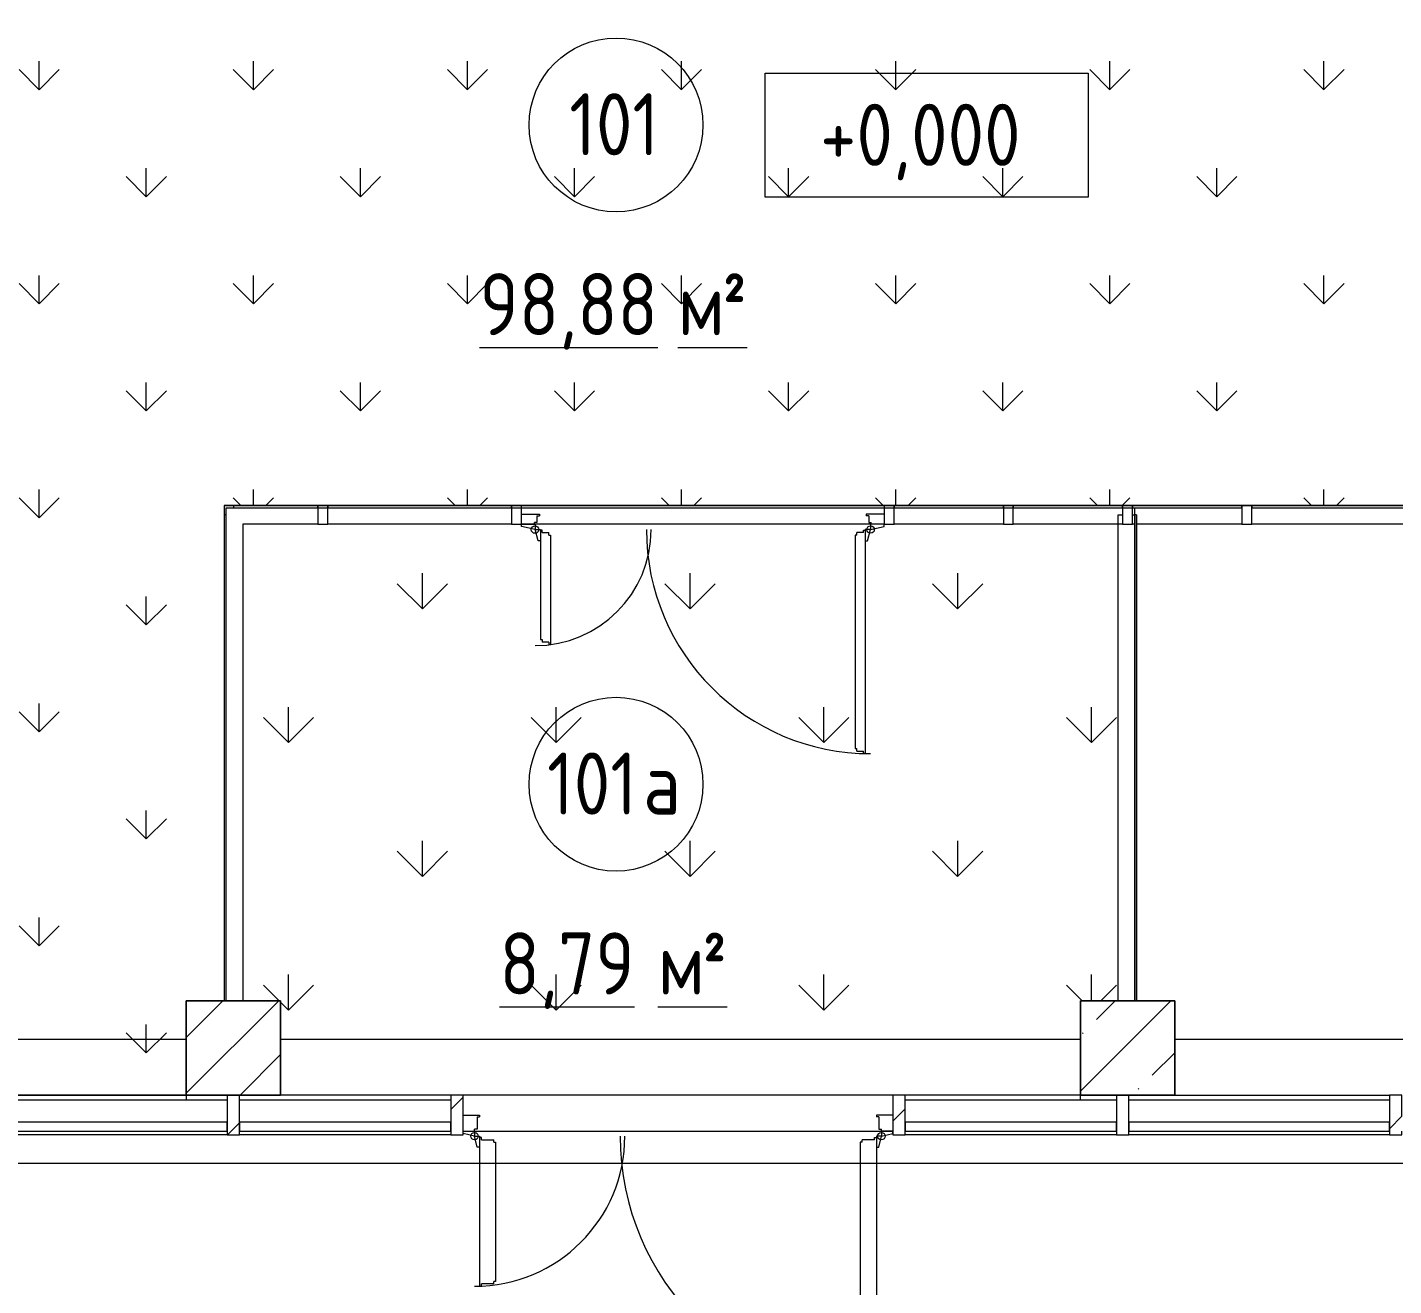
# Model space of a CAD drawing. Header units: millimetres. Extents: x -515342 to 330399, y -224905 to 507333.
# Drawn here: x -326523 to -321022, y -38691 to -33623 of the extents above; entities that cross this region are included whole.
import ezdxf

# ---------------------------------------------------------------- set-up
doc = ezdxf.new("R2010")
doc.units = ezdxf.units.MM
doc.linetypes.add('ASVP_Штриховая_ш3 п1_5', pattern=[4.5, 3, -1.5])
doc.layers.get('0').update_dxf_attribs({"lineweight": 0})
for name, color, linetype, lineweight in [('Аннотация', 7, 'Continuous', 0), ('Витраж', 7, 'Continuous', 0), ('Двери', 7, 'Continuous', 0), ('Линии разделители', 7, 'ASVP_Штриховая_ш3 п1_5', 0), ('Марки помещений', 7, 'Continuous', 0), ('Несущие колонны', 7, 'Continuous', 0), ('Отметки', 7, 'Continuous', 0), ('Панели витража', 7, 'Continuous', 0), ('Перекрытие', 7, 'Continuous', 0), ('Стены внутренние', 7, 'Continuous', 0), ('экспертиза условные обозначения', 1, 'Continuous', 0)]:
    doc.layers.add(name, color=color, linetype=linetype, lineweight=lineweight)
doc.styles.add('GOST Common_1', font='', dxfattribs={"width": 0.9, "height": 250})
doc.styles.add('GOST Common_2', font='', dxfattribs={"width": 0.9, "height": 250})
doc.styles.get('GOST Common_1').set_extended_font_data('GOST Common')
doc.styles.get('GOST Common_2').set_extended_font_data('GOST Common')
pattern_1 = [(45, (-374753.14, -35598.53), (-224.5064, 224.5064), []), (45, (-374528.64, -35598.53), (-224.5064, 224.5064), [396.875, -79.375, 3.353, -76.022])]

# ---------------------------------------------------------------- blocks, each defined once
blk = doc.blocks.new('ПанелиВитражаТП50300_Дверь_Алюминиевая__ТПТ65__2 полотна - АР_Дверь_ТП50300_Средник_РучкаПрямая_Пр-10100167-О_АР_П_1_0_000_План 1 этажа')
at = {"layer": 'Двери', "lineweight": 18}
for p, q in [((-865, 65), (-799, 65)), ((-809, 57), (-809, 8)), ((-809, 57), (-799, 57)), ((-799, 65), (-799, 57)), ((799, 65), (799, 57)), ((865, 65), (799, 65)), ((809, 57), (799, 57)), ((809, 57), (809, 8)), ((-865, -10), (-865, 0)), ((-865, 0), (-819, 0)), ((-809, 8), (-819, 8)), ((-819, 0), (-819, 8)), ((-819, 0), (-819, -20)), ((809, 8), (819, 8)), ((819, 0), (819, 8)), ((819, 0), (819, -20)), ((865, 0), (819, 0)), ((865, -10), (865, 0)), ((-819, -20), (-865, -10)), ((-809, -65), (-819, -20)), ((-819, -20), (-799, -20)), ((-799, -20), (-799, -25)), ((-799, -25), (-799, -625)), ((-791, -25), (-799, -25)), ((-791, -35), (-791, -25)), ((-791, -35), (-742, -35)), ((-742, -45), (-742, -35)), ((-742, -45), (-734, -45)), ((-734, -45), (-734, -605)), ((742, -45), (734, -45)), ((734, -45), (734, -1068)), ((742, -45), (742, -35)), ((791, -35), (742, -35)), ((791, -35), (791, -25)), ((791, -25), (799, -25)), ((819, -20), (799, -20)), ((799, -20), (799, -25)), ((799, -25), (799, -1048)), ((809, -65), (819, -20)), ((819, -20), (865, -10)), ((-799, -65), (-809, -65)), ((799, -65), (809, -65)), ((-742, -615), (-742, -605)), ((-734, -605), (-742, -605)), ((-799, -625), (-791, -625)), ((-791, -625), (-791, -615)), ((-742, -615), (-791, -615)), ((734, -1068), (742, -1068)), ((742, -1058), (742, -1068)), ((742, -1058), (791, -1058)), ((799, -1048), (791, -1048)), ((791, -1048), (791, -1058))]:
    blk.add_line(p, q, dxfattribs=at)
at = {"layer": 'Двери'}
for centre in [(-819, -20), (819, -20.2)]:
    blk.add_circle(centre, 15, dxfattribs=at)
at = {"layer": 'Двери', "lineweight": 18}
for centre, radius, start, end in [((-819, -20), 605, 270, 360), ((819, -20), 1051.4, 180, 270)]:
    blk.add_arc(centre, radius, start, end, dxfattribs=at)
blk = doc.blocks.new('Системная панель - АР_ПанельВитража_Cтеклопакет_Двухкамерный_36 мм-10100133-О_АР_П_1_0_000_План 1 этажа')
at = {"layer": 'Панели витража', "lineweight": 18}
for p, q in [((425, 36), (-425, 36)), ((-425, 36), (-425, 0)), ((-425, 0), (425, 0)), ((425, 0), (425, 36))]:
    blk.add_line(p, q, dxfattribs=at)
blk = doc.blocks.new('Прямоугольный импост - АР_Импост_50х140 _горизонтальный импост витража_-10100109-О_АР_П_1_0_000_План 1 этажа')
at = {"layer": 'Витраж'}
for p, q in [((52615, -2345.1), (51765, -2345.1)), ((52615, -2485.1), (51765, -2485.1))]:
    blk.add_line(p, q, dxfattribs=at)
blk = doc.blocks.new('Системная панель - АР_ПанельВитража_Cтеклопакет_Двухкамерный_36 мм-10100025-О_АР_П_1_0_000_План 1 этажа')
at = {"layer": 'Панели витража', "lineweight": 18}
for p, q in [((525, 36), (-525, 36)), ((-525, 36), (-525, 0)), ((-525, 0), (525, 0)), ((525, 0), (525, 36))]:
    blk.add_line(p, q, dxfattribs=at)
blk = doc.blocks.new('Прямоугольный импост - АР_Импост_50х140 _горизонтальный импост витража_-9706426-О_АР_П_1_0_000_План 1 этажа')
at = {"layer": 'Витраж'}
for p, q in [((53715, -2345.1), (52665, -2345.1)), ((53715, -2485.1), (52665, -2485.1))]:
    blk.add_line(p, q, dxfattribs=at)
blk = doc.blocks.new('Прямоугольный импост - АР_Импост_50х160 _вертикальный импост витража_-V39-О_АР_П_1_0_000_План 1 этажа')
at = {"layer": 'Витраж'}
h = blk.add_hatch(dxfattribs=at)
h.set_pattern_fill('FP_20', color=256, style=0, pattern_type=2)
h.set_pattern_definition([(315, (-49060, -2470.06), (106.066, 106.066), [])])
h.paths.add_polyline_path([(-25, 15), (25, 15), (25, -145), (-25, -145), (-25, -32.8)])
at = {"layer": 'Витраж', "lineweight": 18}
for p, q in [((-25, 15), (25, 15)), ((-25, -145), (-25, 15)), ((25, 15), (25, -145)), ((25, -145), (-25, -145))]:
    blk.add_line(p, q, dxfattribs=at)
blk = doc.blocks.new('Прямоугольный импост - АР_Импост_50х160 _вертикальный импост витража_-9630967-О_АР_П_1_0_000_План 1 этажа')
at = {"layer": 'Витраж'}
h = blk.add_hatch(dxfattribs=at)
h.set_pattern_fill('FP_21', color=256, style=0, pattern_type=2)
h.set_pattern_definition([(315, (-49960, -2470.06), (106.066, 106.066), [])])
h.paths.add_polyline_path([(-25, 15), (25, 15), (25, -145), (-25, -145), (-25, -32.8)])
at = {"layer": 'Витраж', "lineweight": 18}
for p, q in [((-25, 15), (25, 15)), ((-25, -145), (-25, 15)), ((25, 15), (25, -145)), ((25, -145), (-25, -145))]:
    blk.add_line(p, q, dxfattribs=at)
blk = doc.blocks.new('Прямоугольный импост - АР_Импост_50х160 _вертикальный импост витража_-V40-О_АР_П_1_0_000_План 1 этажа')
at = {"layer": 'Витраж'}
h = blk.add_hatch(dxfattribs=at)
h.set_pattern_fill('FP_22', color=256, style=0, pattern_type=2)
h.set_pattern_definition([(315, (-51740, -2470.06), (106.066, 106.066), [])])
h.paths.add_polyline_path([(-25, 15), (25, 15), (25, -145), (-25, -145), (-25, -32.8)])
at = {"layer": 'Витраж', "lineweight": 18}
for p, q in [((-25, 15), (25, 15)), ((-25, -145), (-25, 15)), ((25, 15), (25, -145)), ((25, -145), (-25, -145))]:
    blk.add_line(p, q, dxfattribs=at)
blk = doc.blocks.new('Прямоугольный импост - АР_Импост_50х160 _вертикальный импост витража_-V41-О_АР_П_1_0_000_План 1 этажа')
at = {"layer": 'Витраж'}
h = blk.add_hatch(dxfattribs=at)
h.set_pattern_fill('FP_23', color=256, style=0, pattern_type=2)
h.set_pattern_definition([(315, (-52640, -2470.06), (106.066, 106.066), [])])
h.paths.add_polyline_path([(-25, 15), (25, 15), (25, -145), (-25, -145), (-25, -32.8)])
at = {"layer": 'Витраж', "lineweight": 18}
for p, q in [((-25, 15), (25, 15)), ((-25, -145), (-25, 15)), ((25, 15), (25, -145)), ((25, -145), (-25, -145))]:
    blk.add_line(p, q, dxfattribs=at)
blk = doc.blocks.new('Прямоугольный импост - АР_Импост_50х160 _вертикальный импост витража_-V42-О_АР_П_1_0_000_План 1 этажа')
at = {"layer": 'Витраж'}
h = blk.add_hatch(dxfattribs=at)
h.set_pattern_fill('FP_24', color=256, style=0, pattern_type=2)
h.set_pattern_definition([(315, (-53740, -2470.06), (106.066, 106.066), [])])
h.paths.add_polyline_path([(-25, 15), (25, 15), (25, -145), (-25, -145), (-25, 0)])
at = {"layer": 'Витраж', "lineweight": 18}
for p, q in [((-25, 15), (25, 15)), ((-25, -145), (-25, 15)), ((25, 15), (25, 0)), ((25, -58.5), (25, -145)), ((25, -145), (-25, -145))]:
    blk.add_line(p, q, dxfattribs=at)
blk = doc.blocks.new('СД_Люблино_Фасады_rvt-1-О_АР_П_1_0_000_План 1 этажа')
at = {"layer": 'Стены внутренние'}
for p, q in [((45680, -2100), (48870, -2100)), ((49250, -2100), (52470, -2100)), ((52850, -2100), (56060, -2100)), ((59515, -2600), (42205, -2600))]:
    blk.add_line(p, q, dxfattribs=at)
at = {"layer": 'Витраж', "lineweight": 9}
for name, p in [('Прямоугольный импост - АР_Импост_50х140 _горизонтальный импост витража_-9706426-О_АР_П_1_0_000_План 1 этажа', (-4680, 0)), ('Прямоугольный импост - АР_Импост_50х140 _горизонтальный импост витража_-10100109-О_АР_П_1_0_000_План 1 этажа', (-2680, 0)), ('Прямоугольный импост - АР_Импост_50х140 _горизонтальный импост витража_-10100109-О_АР_П_1_0_000_План 1 этажа', (0, 0)), ('Прямоугольный импост - АР_Импост_50х140 _горизонтальный импост витража_-9706426-О_АР_П_1_0_000_План 1 этажа', (0, 0))]:
    blk.add_blockref(name, p, dxfattribs=at)
at = {"layer": 'Витраж', "lineweight": 9, "extrusion": (0, 0, -1), "rotation": 180}
for name, p in [('Прямоугольный импост - АР_Импост_50х160 _вертикальный импост витража_-V39-О_АР_П_1_0_000_План 1 этажа', (-49060, -2470.1)), ('Прямоугольный импост - АР_Импост_50х160 _вертикальный импост витража_-9630967-О_АР_П_1_0_000_План 1 этажа', (-49960, -2470.1)), ('Прямоугольный импост - АР_Импост_50х160 _вертикальный импост витража_-V40-О_АР_П_1_0_000_План 1 этажа', (-51740, -2470.1)), ('Прямоугольный импост - АР_Импост_50х160 _вертикальный импост витража_-V41-О_АР_П_1_0_000_План 1 этажа', (-52640, -2470.1)), ('Прямоугольный импост - АР_Импост_50х160 _вертикальный импост витража_-V42-О_АР_П_1_0_000_План 1 этажа', (-53740, -2470.1))]:
    blk.add_blockref(name, p, dxfattribs=at)
at = {"layer": 'Двери', "lineweight": 9}
blk.add_blockref('ПанелиВитражаТП50300_Дверь_Алюминиевая__ТПТ65__2 полотна - АР_Дверь_ТП50300_Средник_РучкаПрямая_Пр-10100167-О_АР_П_1_0_000_План 1 этажа', (50850, -2470.1), dxfattribs=at)
at = {"layer": 'Панели витража', "lineweight": 9}
for name, p in [('Системная панель - АР_ПанельВитража_Cтеклопакет_Двухкамерный_36 мм-10100025-О_АР_П_1_0_000_План 1 этажа', (48510, -2470.1)), ('Системная панель - АР_ПанельВитража_Cтеклопакет_Двухкамерный_36 мм-10100133-О_АР_П_1_0_000_План 1 этажа', (49510, -2470.1)), ('Системная панель - АР_ПанельВитража_Cтеклопакет_Двухкамерный_36 мм-10100133-О_АР_П_1_0_000_План 1 этажа', (52190, -2470.1)), ('Системная панель - АР_ПанельВитража_Cтеклопакет_Двухкамерный_36 мм-10100025-О_АР_П_1_0_000_План 1 этажа', (53190, -2470.1))]:
    blk.add_blockref(name, p, dxfattribs=at)
blk = doc.blocks.new('Колонна несущая_Железобетон_Прямоугольная - АР_Колонна_380x380 мм-V12-О_АР_П_1_0_000_План 1 этажа')
at = {"layer": 'Несущие колонны', "lineweight": 18}
for p, q in [((-190, 190), (190, 190)), ((-190, -190), (-190, 190)), ((190, 190), (190, -190)), ((190, -190), (-190, -190))]:
    blk.add_line(p, q, dxfattribs=at)
blk = doc.blocks.new('Панели_Витраж МП-500_Заполнение - АР_ПанельВитража_МП-500_1 сторона_Стекло триплекс_8мм-9230868-О_АР_П_1_0_000_План 1 этажа')
at = {"layer": 'Панели витража', "lineweight": 18}
for p, q in [((978.75, 36.5), (-978.75, 36.5)), ((-978.75, 36.5), (-978.75, 28.5)), ((-978.75, 28.5), (978.75, 28.5)), ((978.75, 28.5), (978.75, 36.5))]:
    blk.add_line(p, q, dxfattribs=at)
blk = doc.blocks.new('Прямоугольный импост - АР_Импост_МП-500_40х75-9230864-О_АР_П_1_0_000_План 1 этажа')
at = {"layer": 'Витраж'}
for p, q in [((49022.5, 49.9), (49022.5, -1945.1)), ((49097.5, -25.1), (49097.5, -1945.1))]:
    blk.add_line(p, q, dxfattribs=at)
blk = doc.blocks.new('Панели_Витраж МП-500_Заполнение - АР_ПанельВитража_МП-500_1 сторона_Стекло триплекс_8мм-9225154-О_АР_П_1_0_000_План 1 этажа')
at = {"layer": 'Панели витража', "lineweight": 18}
for p, q in [((170, 36.5), (-170, 36.5)), ((-170, 36.5), (-170, 28.5)), ((-170, 28.5), (170, 28.5)), ((170, 28.5), (170, 36.5))]:
    blk.add_line(p, q, dxfattribs=at)
blk = doc.blocks.new('Прямоугольный импост - АР_Импост_МП-500_40х75-9230865-О_АР_П_1_0_000_План 1 этажа')
at = {"layer": 'Витраж'}
for p, q in [((49400, 49.9), (49022.5, 49.9)), ((49400, -25.1), (49097.5, -25.1))]:
    blk.add_line(p, q, dxfattribs=at)
blk = doc.blocks.new('Прямоугольный импост - АР_Импост_МП-500_40х75-9321879-О_АР_П_1_0_000_План 1 этажа')
at = {"layer": 'Витраж'}
for p, q in [((52622.5, 12.4), (52640, 12.4)), ((52622.5, -1945.1), (52622.5, 12.4)), ((52680, 12.4), (52688.5, 12.4)), ((52697.5, -1945.1), (52697.5, 12.4))]:
    blk.add_line(p, q, dxfattribs=at)
blk = doc.blocks.new('Панели_Витраж МП-500_Заполнение - АР_ПанельВитража_МП-500_1 сторона_Стекло триплекс_8мм-9225164-О_АР_П_1_0_000_План 1 этажа')
at = {"layer": 'Панели витража', "lineweight": 18}
for p, q in [((370, 36.5), (-370, 36.5)), ((-370, 36.5), (-370, 28.5)), ((-370, 28.5), (370, 28.5)), ((370, 28.5), (370, 36.5))]:
    blk.add_line(p, q, dxfattribs=at)
blk = doc.blocks.new('Прямоугольный импост - АР_Импост_МП-500_40х75-9225162-О_АР_П_1_0_000_План 1 этажа')
at = {"layer": 'Витраж'}
for p, q in [((50180, 49.9), (49440, 49.9)), ((50180, -25.1), (49440, -25.1))]:
    blk.add_line(p, q, dxfattribs=at)
blk = doc.blocks.new('Прямоугольный импост - АР_Импост_МП-500_40х75-9225058-О_АР_П_1_0_000_План 1 этажа')
at = {"layer": 'Витраж', "lineweight": 18}
for p, q in [((-20, 37.5), (20, 37.5)), ((-20, -37.5), (-20, 37.5)), ((20, 37.5), (20, -37.5)), ((20, -37.5), (-20, -37.5))]:
    blk.add_line(p, q, dxfattribs=at)
blk = doc.blocks.new('ПанелиВитражаМП500_Дверь_Алюминиевая_2 полотна - АР_Дверь_МП-500_РучкаНажимная_ЗащитноеОграждение_Пр-9225185-О_АР_П_1_0_000_План 1 этажа')
at = {"layer": 'Двери', "lineweight": 18}
for p, q in [((-653.5, 62), (-653.5, 962)), ((-653.5, 962), (-646.5, 962)), ((-646.5, 962), (-646.5, 952)), ((-620.5, 952), (-646.5, 952)), ((-620.5, 952), (-620.5, 942)), ((-613.5, 942), (-620.5, 942)), ((-613.5, 82), (-613.5, 942)), ((613.5, 523), (620.5, 523)), ((613.5, 82), (613.5, 523)), ((620.5, 513), (620.5, 523)), ((620.5, 513), (646.5, 513)), ((646.5, 503), (646.5, 513)), ((653.5, 503), (646.5, 503)), ((653.5, 62), (653.5, 503)), ((-675.5, 59.5), (-730, 47.5)), ((-663.5, 104.5), (-675.5, 59.5)), ((-675.5, 37.5), (-675.5, 59.5)), ((-675.5, 59.5), (-653.5, 59.5)), ((-653.5, 104.5), (-663.5, 104.5)), ((-646.5, 62), (-653.5, 62)), ((-653.5, 59.5), (-653.5, 62)), ((-646.5, 72), (-646.5, 62)), ((-646.5, 72), (-620.5, 72)), ((-620.5, 82), (-620.5, 72)), ((-620.5, 82), (-613.5, 82)), ((620.5, 82), (613.5, 82)), ((620.5, 82), (620.5, 72)), ((646.5, 72), (620.5, 72)), ((646.5, 72), (646.5, 62)), ((646.5, 62), (653.5, 62)), ((653.5, 104.5), (663.5, 104.5)), ((653.5, 59.5), (653.5, 62)), ((675.5, 59.5), (653.5, 59.5)), ((663.5, 104.5), (675.5, 59.5)), ((675.5, 59.5), (730, 47.5)), ((675.5, 37.5), (675.5, 59.5)), ((-730, 47.5), (-730, 37.5)), ((-730, 37.5), (-678, 37.5)), ((-678, 37.5), (-678, 30.5)), ((-668, 30.5), (-678, 30.5)), ((-668, 4.5), (-668, 30.5)), ((-668, 4.5), (-658, 4.5)), ((-658, -2.5), (-658, 4.5)), ((668, 4.5), (658, 4.5)), ((658, -2.5), (658, 4.5)), ((668, 30.5), (678, 30.5)), ((668, 4.5), (668, 30.5)), ((730, 37.5), (678, 37.5)), ((678, 37.5), (678, 30.5)), ((730, 47.5), (730, 37.5)), ((-730, -2.5), (-658, -2.5)), ((730, -2.5), (658, -2.5))]:
    blk.add_line(p, q, dxfattribs=at)
at = {"layer": 'Двери'}
for centre in [(-675.5, 59.5), (675.5, 59.7)]:
    blk.add_circle(centre, 15, dxfattribs=at)
at = {"layer": 'Двери', "lineweight": 18}
for centre, radius, start, end in [((-675.5, 59.5), 902.5, 0, 90), ((675.5, 59.5), 467.6, 90, 180)]:
    blk.add_arc(centre, radius, start, end, dxfattribs=at)
blk = doc.blocks.new('Прямоугольный импост - АР_Импост_МП-500_40х75-9225171-О_АР_П_1_0_000_План 1 этажа')
at = {"layer": 'Витраж'}
for p, q in [((51680, 49.9), (50220, 49.9)), ((51680, -25.1), (50220, -25.1))]:
    blk.add_line(p, q, dxfattribs=at)
blk = doc.blocks.new('Панели_Витраж МП-500_Заполнение - АР_ПанельВитража_МП-500_1 сторона_Стекло триплекс_8мм-9225183-О_АР_П_1_0_000_План 1 этажа')
at = {"layer": 'Панели витража', "lineweight": 18}
for p, q in [((220, 36.5), (-220, 36.5)), ((-220, 36.5), (-220, 28.5)), ((-220, 28.5), (220, 28.5)), ((220, 28.5), (220, 36.5))]:
    blk.add_line(p, q, dxfattribs=at)
blk = doc.blocks.new('Прямоугольный импост - АР_Импост_МП-500_40х75-9225181-О_АР_П_1_0_000_План 1 этажа')
at = {"layer": 'Витраж'}
for p, q in [((52160, 49.9), (51720, 49.9)), ((52160, -25.1), (51720, -25.1))]:
    blk.add_line(p, q, dxfattribs=at)
blk = doc.blocks.new('Прямоугольный импост - АР_Импост_МП-500_40х75-V223-О_АР_П_1_0_000_План 1 этажа')
at = {"layer": 'Витраж'}
for p, q in [((53120, 49.9), (52680, 49.9)), ((52688.5, -25.1), (52680, -25.1)), ((53120, -25.1), (52696.5, -25.1))]:
    blk.add_line(p, q, dxfattribs=at)
blk = doc.blocks.new('Панели_Витраж МП-500_Заполнение - АР_ПанельВитража_МП-500_1 сторона_Стекло триплекс_8мм-9321900-О_АР_П_1_0_000_План 1 этажа')
at = {"layer": 'Панели витража', "lineweight": 18}
for p, q in [((430, 36.5), (-430, 36.5)), ((-430, 36.5), (-430, 28.5)), ((-430, 28.5), (430, 28.5)), ((430, 28.5), (430, 36.5))]:
    blk.add_line(p, q, dxfattribs=at)
blk = doc.blocks.new('Прямоугольный импост - АР_Импост_МП-500_40х75-9321898-О_АР_П_1_0_000_План 1 этажа')
at = {"layer": 'Витраж'}
for p, q in [((54020, 49.9), (53160, 49.9)), ((54020, -25.1), (53160, -25.1))]:
    blk.add_line(p, q, dxfattribs=at)
blk = doc.blocks.new('ASVP_Марка_Помещение_ДваЗначения - Номер Площадь-685795-О_АР_П_1_0_000_План 1 этажа')
at = {"layer": 'Марки помещений'}
blk.add_circle((0, 0), 3.5, dxfattribs=at)
blk = doc.blocks.new('Высотные отметки - Рамка-5093-О_АР_П_1_0_000_План 1 этажа')
at = {"layer": 'Аннотация'}
for p, q in [((-6.5, 0), (-6.5, 5)), ((-6.5, 5), (6.5, 5)), ((6.5, 5), (6.5, 0)), ((6.5, 0), (-6.5, 0))]:
    blk.add_line(p, q, dxfattribs=at)

msp = doc.modelspace()

# ---------------------------------------------------------------- hatches: boundary and pattern name
at = {"layer": 'Несущие колонны'}
h = msp.add_hatch(dxfattribs=at)
h.set_pattern_fill('FP_1', color=256, style=0, pattern_type=2)
h.set_pattern_definition(pattern_1)
h.paths.add_polyline_path([(-325883.1427, -37923.5894), (-325503.1427, -37923.5894), (-325503.1427, -37543.5894), (-325883.1427, -37543.5894)])
h = msp.add_hatch(dxfattribs=at)
h.set_pattern_fill('FP_1', color=256, style=0, pattern_type=2)
h.set_pattern_definition(pattern_1)
h.paths.add_polyline_path([(-322283.1427, -37923.5894), (-321903.1427, -37923.5894), (-321903.1427, -37543.5894), (-322283.1427, -37543.5894)])
at = {"layer": 'экспертиза условные обозначения'}
h = msp.add_hatch(dxfattribs=at)
h.set_pattern_fill('GRASS', color=6, scale=24)
h.set_pattern_definition([(90, (-374753.14, -35598.53), (-431.0523, 431.0523), [114.3, -747.8046]), (45, (-374753.14, -35598.5), (-431.052, 431.052), [114.3, -495.3]), (135, (-374753.14, -35598.5), (-431.052, -431.052), [114.3, -495.3])])
h.paths.add_polyline_path([(-329188.1427, -26618.5295), (-321868.1427, -26618.5295), (-321868.1427, -26208.5295), (-319468.1427, -26208.5295), (-319468.1427, -26403.5295), (-319078.1427, -26403.5295), (-319078.1427, -26598.5295), (-318698.1427, -26598.5295), (-318698.1427, -32623.5894), (-319107.5603, -32623.5894), (-319107.5603, -33123.5894), (-319094.3233, -33123.5894), (-319094.3233, -33578.5894), (-318563.1427, -33578.5894), (-318563.1427, -35549.5894), (-325729.6427, -35549.5894), (-325729.6427, -37543.5894), (-325883.1427, -37543.5894), (-325883.1427, -37923.5894), (-329073.1427, -37923.5894), (-329073.1427, -33578.5894), (-328678.9699, -33578.5894), (-328678.9699, -32623.5894), (-329188.1427, -32623.5894)])
at = {"layer": 'экспертиза условные обозначения', "transparency": 33554687}
h = msp.add_hatch(dxfattribs=at)
h.set_pattern_fill('GRASS', color=4, scale=30)
h.set_pattern_definition([(90, (-528066.2, 5523.6), (-538.8154, 538.8154), [142.875, -934.7557]), (45, (-528066.2, 5523.6), (-538.8154, 538.8154), [142.875, -619.125]), (135, (-528066.2, 5523.6), (-538.8154, -538.8154), [142.875, -619.125])])
h.paths.add_polyline_path([(-325721.6427, -35557.5894), (-322064.6427, -35557.5894), (-322064.6427, -37543.5894), (-322283.1427, -37543.5894), (-322283.1427, -37923.5894), (-325503.1427, -37923.5894), (-325503.1427, -37543.5894), (-325721.6427, -37543.5894)])

# ---------------------------------------------------------------- linework, layer by layer
at = {"layer": 'Линии разделители'}
for p, q in [((-326768.1427, -37923.5894), (-325883.1427, -37923.5894)), ((-321903.1427, -37923.5894), (-321038.1427, -37923.5894))]:
    msp.add_line(p, q, dxfattribs=at)
at = {"layer": 'Несущие колонны'}
for p, q in [((-325503.1427, -37543.5894), (-325883.1427, -37543.5894)), ((-325883.1427, -37543.5894), (-325883.1427, -37923.5894)), ((-325503.1427, -37923.5894), (-325503.1427, -37543.5894)), ((-321903.1427, -37543.5894), (-322283.1427, -37543.5894)), ((-322283.1427, -37543.5894), (-322283.1427, -37923.5894)), ((-321903.1427, -37923.5894), (-321903.1427, -37543.5894)), ((-325883.1427, -37923.5894), (-325503.1427, -37923.5894)), ((-322283.1427, -37923.5894), (-321903.1427, -37923.5894))]:
    msp.add_line(p, q, dxfattribs=at)
at = {"layer": 'Перекрытие'}
for p, q in [((-326768.1427, -37923.5894), (-325883.1427, -37923.5894)), ((-325883.1427, -37923.5894), (-325883.1427, -37943.5894)), ((-322283.1427, -37943.5894), (-322283.1427, -37923.5894)), ((-321903.1427, -37923.5894), (-321038.1427, -37923.5894)), ((-324768.1427, -38068.5894), (-323038.1427, -38068.5894))]:
    msp.add_line(p, q, dxfattribs=at)
at = {"layer": 'экспертиза условные обозначения', "color": 6}
msp.add_lwpolyline([(-329188.1427, -26618.5295), (-321868.1427, -26618.5295), (-321868.1427, -26208.5295), (-319468.1427, -26208.5295), (-319468.1427, -26403.5295), (-319078.1427, -26403.5295), (-319078.1427, -26598.5295), (-318698.1427, -26598.5295), (-318698.1427, -32623.5894), (-319107.5603, -32623.5894), (-319107.5603, -33123.5894), (-319094.3233, -33123.5894), (-319094.3233, -33578.5894), (-318563.1427, -33578.5894), (-318563.1427, -35549.5894), (-325729.6427, -35549.5894), (-325729.6427, -37543.5894), (-325883.1427, -37543.5894), (-325883.1427, -37923.5894), (-329073.1427, -37923.5894)], dxfattribs=at)
at = {"layer": 'экспертиза условные обозначения', "color": 4}
msp.add_lwpolyline([(-325721.6427, -35557.5894), (-322064.6427, -35557.5894), (-322064.6427, -37543.5894), (-322283.1427, -37543.5894), (-322283.1427, -37923.5894), (-325503.1427, -37923.5894), (-325503.1427, -37543.5894), (-325721.6427, -37543.5894), (-325721.6427, -35557.5894)], dxfattribs=at)

# ---------------------------------------------------------------- block references
msp.add_blockref('СД_Люблино_Фасады_rvt-1-О_АР_П_1_0_000_План 1 этажа', (-374753.1427, -35598.5295))
at = {"layer": 'Витраж'}
for name, p in [('Прямоугольный импост - АР_Импост_МП-500_40х75-9230864-О_АР_П_1_0_000_План 1 этажа', (-374753.1427, -35598.5295)), ('Прямоугольный импост - АР_Импост_МП-500_40х75-9230865-О_АР_П_1_0_000_План 1 этажа', (-374753.1427, -35598.5295)), ('Прямоугольный импост - АР_Импост_МП-500_40х75-9225162-О_АР_П_1_0_000_План 1 этажа', (-374753.1427, -35598.5295)), ('Прямоугольный импост - АР_Импост_МП-500_40х75-9225171-О_АР_П_1_0_000_План 1 этажа', (-374753.1427, -35598.5295)), ('Прямоугольный импост - АР_Импост_МП-500_40х75-9225181-О_АР_П_1_0_000_План 1 этажа', (-374753.1427, -35598.5295)), ('Прямоугольный импост - АР_Импост_МП-500_40х75-9225181-О_АР_П_1_0_000_План 1 этажа', (-374273.1427, -35598.5295)), ('Прямоугольный импост - АР_Импост_МП-500_40х75-9321879-О_АР_П_1_0_000_План 1 этажа', (-374753.1427, -35598.5295)), ('Прямоугольный импост - АР_Импост_МП-500_40х75-V223-О_АР_П_1_0_000_План 1 этажа', (-374753.1427, -35598.5295)), ('Прямоугольный импост - АР_Импост_МП-500_40х75-9321898-О_АР_П_1_0_000_План 1 этажа', (-374753.1427, -35598.5295))]:
    msp.add_blockref(name, p, dxfattribs=at)
at = {"layer": 'Витраж', "extrusion": (0, 0, -1), "rotation": 180}
for p in [(325333.1427, -35586.0894), (324553.1427, -35586.0894), (323053.1427, -35586.0894), (322573.1427, -35586.0894), (322093.1427, -35586.0894), (321613.1427, -35586.0894)]:
    msp.add_blockref('Прямоугольный импост - АР_Импост_МП-500_40х75-9225058-О_АР_П_1_0_000_План 1 этажа', p, dxfattribs=at)
at = {"layer": 'Двери', "rotation": 180}
msp.add_blockref('ПанелиВитражаМП500_Дверь_Алюминиевая_2 полотна - АР_Дверь_МП-500_РучкаНажимная_ЗащитноеОграждение_Пр-9225185-О_АР_П_1_0_000_План 1 этажа', (-323803.1427, -35586.0894), dxfattribs=at)
at = {"layer": 'Марки помещений', "xscale": 99.99999999999993, "yscale": 99.99999999999993, "zscale": 99.99999999999993}
for p in [(-324152.3893, -34015.9186), (-324152.3893, -36671.3135)]:
    msp.add_blockref('ASVP_Марка_Помещение_ДваЗначения - Номер Площадь-685795-О_АР_П_1_0_000_План 1 этажа', p, dxfattribs=at)
at = {"layer": 'Несущие колонны'}
for p in [(-325693.1427, -37733.5894), (-322093.1427, -37733.5894)]:
    msp.add_blockref('Колонна несущая_Железобетон_Прямоугольная - АР_Колонна_380x380 мм-V12-О_АР_П_1_0_000_План 1 этажа', p, dxfattribs=at)
at = {"layer": 'Отметки', "xscale": 99.99999999999993, "yscale": 99.99999999999993, "zscale": 99.99999999999993}
msp.add_blockref('Высотные отметки - Рамка-5093-О_АР_П_1_0_000_План 1 этажа', (-322902.2338, -34307.386), dxfattribs=at)
at = {"layer": 'Панели витража'}
for p, rotation in [((-325693.1427, -36564.8394), 90), ((-322093.1427, -36564.8394), 270)]:
    msp.add_blockref('Панели_Витраж МП-500_Заполнение - АР_ПанельВитража_МП-500_1 сторона_Стекло триплекс_8мм-9230868-О_АР_П_1_0_000_План 1 этажа', p, dxfattribs=dict(at, rotation=rotation))
for name, p in [('Панели_Витраж МП-500_Заполнение - АР_ПанельВитража_МП-500_1 сторона_Стекло триплекс_8мм-9225154-О_АР_П_1_0_000_План 1 этажа', (-325523.1427, -35586.0894)), ('Панели_Витраж МП-500_Заполнение - АР_ПанельВитража_МП-500_1 сторона_Стекло триплекс_8мм-9225164-О_АР_П_1_0_000_План 1 этажа', (-324943.1427, -35586.0894)), ('Панели_Витраж МП-500_Заполнение - АР_ПанельВитража_МП-500_1 сторона_Стекло триплекс_8мм-9225183-О_АР_П_1_0_000_План 1 этажа', (-322813.1427, -35586.0894)), ('Панели_Витраж МП-500_Заполнение - АР_ПанельВитража_МП-500_1 сторона_Стекло триплекс_8мм-9225183-О_АР_П_1_0_000_План 1 этажа', (-322333.1427, -35586.0894)), ('Панели_Витраж МП-500_Заполнение - АР_ПанельВитража_МП-500_1 сторона_Стекло триплекс_8мм-9225183-О_АР_П_1_0_000_План 1 этажа', (-321853.1427, -35586.0894)), ('Панели_Витраж МП-500_Заполнение - АР_ПанельВитража_МП-500_1 сторона_Стекло триплекс_8мм-9321900-О_АР_П_1_0_000_План 1 этажа', (-321163.1427, -35586.0894))]:
    msp.add_blockref(name, p, dxfattribs=at)

# ---------------------------------------------------------------- texts
at = {"layer": 'Марки помещений', "char_height": 250, "attachment_point": 1}
for s, insert, width, style in [('101', (-324340.9466, -33888.1935), 468.987187, 'GOST Common_1'), ('\\L98,88 ', (-324701.8328, -34612.724), 966.835125, 'GOST Common_1'), ('\\L\\fGOST Common|b0|i0|c238|p34|;\\W.9;\\L²', (-323725.5203, -34612.724), 165.949312, 'GOST Common_2'), ('\\L\\fGOST Common|b0|i0|c204|p34|;\\W.9;\\Lм', (-323904.1141, -34612.724), 216.455625, 'GOST Common_1'), ('101', (-324430.0466, -36543.5884), 468.987187, 'GOST Common_1'), ('\\fGOST Common|b0|i0|c204|p34|;\\W.9;а', (-324043.0935, -36543.5884), 216.455625, 'GOST Common_1'), ('\\L8,79 ', (-324621.2828, -37268.1189), 772.025062, 'GOST Common_1'), ('\\L\\fGOST Common|b0|i0|c238|p34|;\\W.9;\\L²', (-323805.7047, -37268.1189), 165.949312, 'GOST Common_2'), ('\\L\\fGOST Common|b0|i0|c204|p34|;\\W.9;\\Lм', (-323984.2984, -37268.1189), 216.455625, 'GOST Common_1')]:
    msp.add_mtext(s, dxfattribs=dict(at, insert=insert, width=width, style=style))
at = {"layer": 'Отметки', "insert": (-323330.9099, -33930.6789), "char_height": 250, "width": 1028.822569, "attachment_point": 1, "line_spacing_factor": 1.022761, "style": 'GOST Common_1'}
msp.add_mtext('+0,000', dxfattribs=at)

doc.saveas('drawing.dxf')
